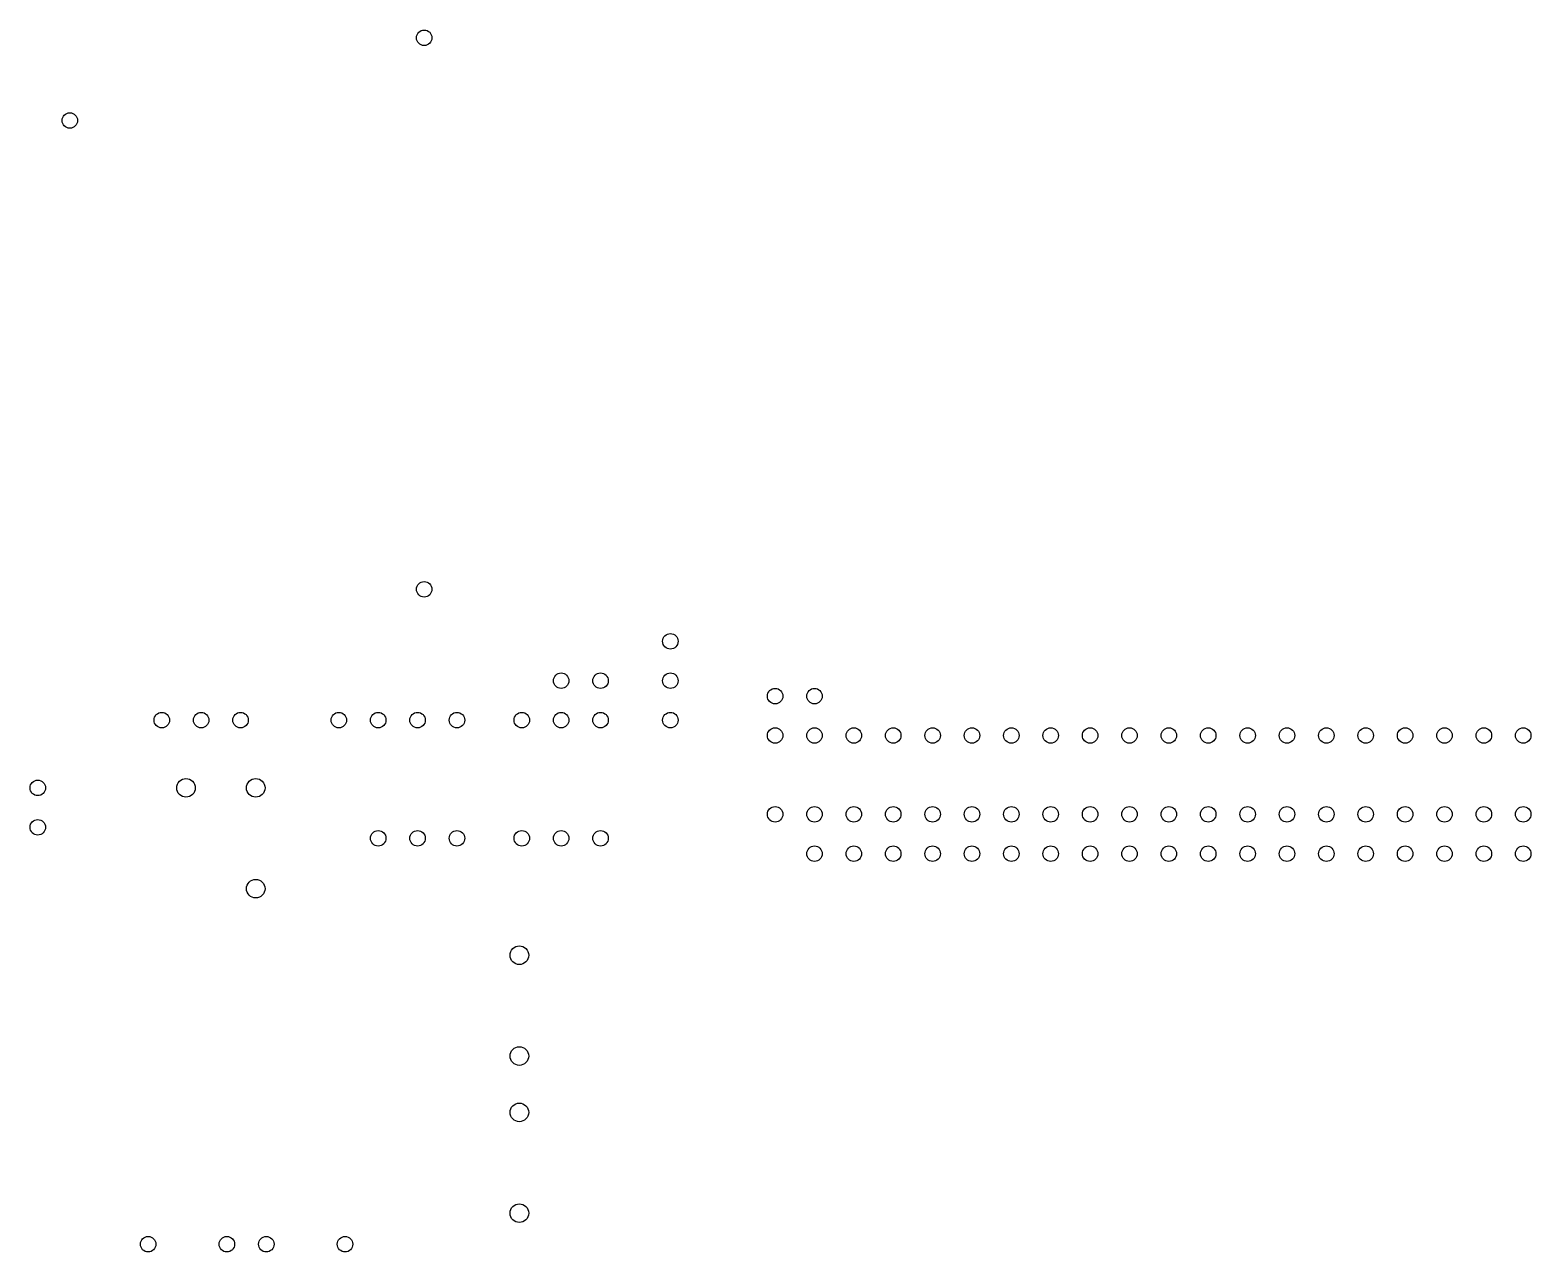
# Model space of a CAD drawing. Header units: millimetres. Extents: x 5.5 to 102.3, y 6.3 to 85.1.
import ezdxf

# ---------------------------------------------------------------- set-up
doc = ezdxf.new("R2010")
doc.units = ezdxf.units.MM
doc.header["$MEASUREMENT"] = 0
doc.layers.add('TOP-0.6mm', color=6, linetype='Continuous')

msp = doc.modelspace()

# ---------------------------------------------------------------- linework, layer by layer
at = {"layer": 'TOP-0.6mm'}
for centre, radius in [((30.927, 84.56), 0.5), ((8.067, 79.226), 0.5), ((30.927, 49), 0.5), ((46.807, 45.644), 0.5), ((39.764, 43.104), 0.5), ((42.304, 43.104), 0.5), ((46.807, 43.104), 0.5), ((53.564, 42.111), 0.5), ((56.104, 42.111), 0.5), ((14, 40.564), 0.5), ((16.54, 40.564), 0.5), ((19.08, 40.564), 0.5), ((25.42, 40.564), 0.5), ((27.96, 40.564), 0.5), ((30.5, 40.564), 0.5), ((33.04, 40.564), 0.5), ((37.224, 40.564), 0.5), ((39.764, 40.564), 0.5), ((42.304, 40.564), 0.5), ((46.807, 40.564), 0.5), ((53.564, 39.571), 0.5), ((56.104, 39.571), 0.5), ((58.644, 39.571), 0.5), ((61.184, 39.571), 0.5), ((63.724, 39.571), 0.5), ((66.264, 39.571), 0.5), ((68.804, 39.571), 0.5), ((71.344, 39.571), 0.5), ((73.884, 39.571), 0.5), ((76.424, 39.571), 0.5), ((78.964, 39.571), 0.5), ((81.504, 39.571), 0.5), ((84.044, 39.571), 0.5), ((86.584, 39.571), 0.5), ((89.124, 39.571), 0.5), ((91.664, 39.571), 0.5), ((94.204, 39.571), 0.5), ((96.744, 39.571), 0.5), ((99.284, 39.571), 0.5), ((101.824, 39.571), 0.5), ((15.56, 36.194), 0.6), ((20.06, 36.194), 0.6), ((6, 36.194), 0.5), ((53.564, 34.491), 0.5), ((56.104, 34.491), 0.5), ((58.644, 34.491), 0.5), ((61.184, 34.491), 0.5), ((63.724, 34.491), 0.5), ((66.264, 34.491), 0.5), ((68.804, 34.491), 0.5), ((71.344, 34.491), 0.5), ((73.884, 34.491), 0.5), ((76.424, 34.491), 0.5), ((78.964, 34.491), 0.5), ((81.504, 34.491), 0.5), ((84.044, 34.491), 0.5), ((86.584, 34.491), 0.5), ((89.124, 34.491), 0.5), ((91.664, 34.491), 0.5), ((94.204, 34.491), 0.5), ((96.744, 34.491), 0.5), ((99.284, 34.491), 0.5), ((101.824, 34.491), 0.5), ((6, 33.654), 0.5), ((27.96, 32.944), 0.5), ((30.5, 32.944), 0.5), ((33.04, 32.944), 0.5), ((37.224, 32.944), 0.5), ((39.764, 32.944), 0.5), ((42.304, 32.944), 0.5), ((56.104, 31.951), 0.5), ((58.644, 31.951), 0.5), ((61.184, 31.951), 0.5), ((63.724, 31.951), 0.5), ((66.264, 31.951), 0.5), ((68.804, 31.951), 0.5), ((71.344, 31.951), 0.5), ((73.884, 31.951), 0.5), ((76.424, 31.951), 0.5), ((78.964, 31.951), 0.5), ((81.504, 31.951), 0.5), ((84.044, 31.951), 0.5), ((86.584, 31.951), 0.5), ((89.124, 31.951), 0.5), ((91.664, 31.951), 0.5), ((94.204, 31.951), 0.5), ((96.744, 31.951), 0.5), ((99.284, 31.951), 0.5), ((101.824, 31.951), 0.5), ((20.06, 29.694), 0.6), ((37.067, 25.404), 0.6), ((37.067, 18.904), 0.6), ((37.067, 15.27), 0.6), ((37.067, 8.77), 0.6), ((13.12, 6.77), 0.5), ((18.2, 6.77), 0.5), ((20.74, 6.77), 0.5), ((25.82, 6.77), 0.5)]:
    msp.add_circle(centre, radius, dxfattribs=at)

doc.saveas('drawing.dxf')
